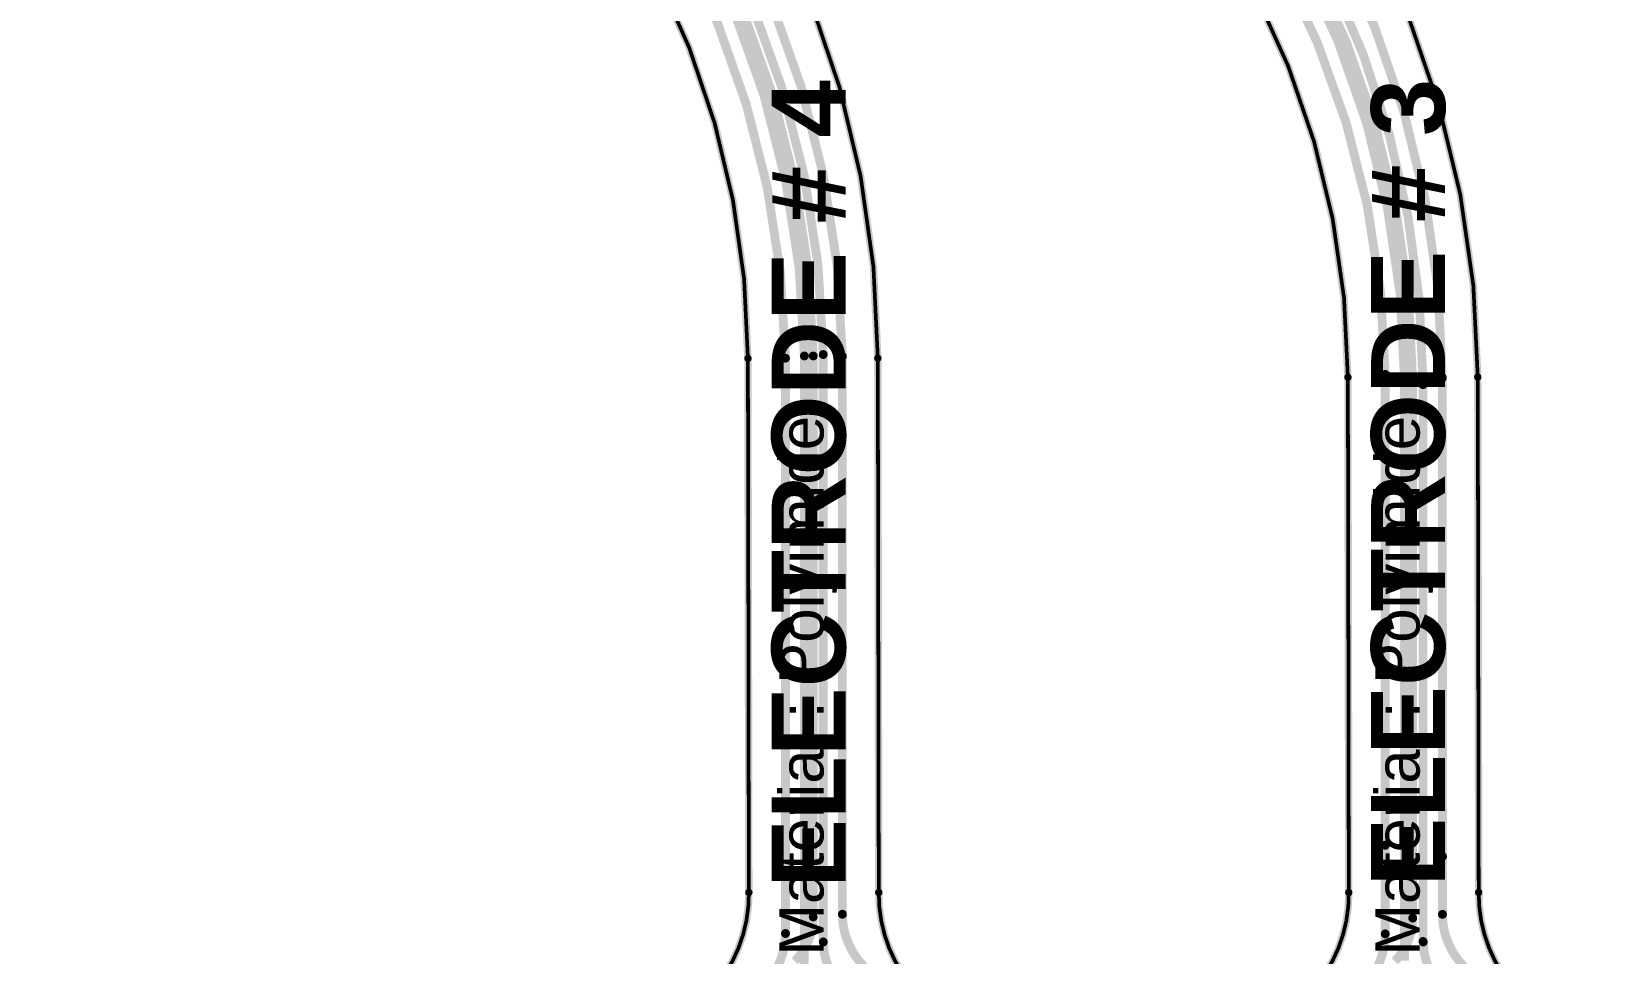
# Model space of a CAD drawing. Header units: inches. Extents: x 3 to 457, y -41 to 239.
# Drawn here: x 133 to 187.5, y 30.4 to 62.1 of the extents above; entities that cross this region are included whole.
import ezdxf

# ---------------------------------------------------------------- set-up
doc = ezdxf.new("R2010")
doc.units = ezdxf.units.IN
for name, color, linetype in [('Board Outline', 216, 'Continuous'), ('Bottom Layer', 5, 'Continuous'), ('Fabrication', 76, 'Continuous'), ('Top Layer', 1, 'Continuous'), ('Top Overlay', 2, 'Continuous')]:
    doc.layers.add(name, color=color, linetype=linetype)
doc.styles.add('Arial', font='', dxfattribs={"height": 0.2})
doc.styles.add('Arial_Bold', font='', dxfattribs={"height": 0.2})
doc.styles.get('Arial').set_extended_font_data('Arial')
doc.styles.get('Arial_Bold').set_extended_font_data('Arial', bold=True)

msp = doc.modelspace()

# ---------------------------------------------------------------- linework, layer by layer
at = {"layer": 'Board Outline'}
for points in [[(136.109, 129.672, 0.127, 0.127, -0.413783), (218.444, 47.504, 0.127, 0.127, 0)], [(136.14, 125.202, 0.127, 0.127, -0.413672), (213.974, 47.496, 0.127, 0.127, 0)], [(133.111, 120.512, 0.127, 0.127, -0.413759), (201.43, 52.328, 0.127, 0.127, 0)], [(133.112, 116.042, 0.127, 0.127, -0.413759), (196.961, 52.32, 0.127, 0.127, 0)], [(154.461, 83.371, 0.127, 0.127, -0.367206), (182.721, 50.198, 0.127, 0.127, 0)], [(140.212, 82.584, 0.127, 0.127, -0.310195), (162.077, 50.847, 0.127, 0.127, 0)], [(153.743, 78.959, 0.127, 0.127, -0.367206), (178.251, 50.19, 0.127, 0.127, 0)], [(138.612, 78.41, 0.127, 0.127, -0.310195), (157.607, 50.839, 0.127, 0.127, 0)], [(157.607, 50.839, 0.127, 0.127, 0), (157.639, 32.461, 0.127, 0.127, 0)], [(162.077, 50.847, 0.127, 0.127, 0), (162.109, 32.461, 0.127, 0.127, 0)], [(178.251, 50.19, 0.127, 0.127, 0), (178.282, 32.461, 0.127, 0.127, 0)], [(182.721, 50.198, 0.127, 0.127, 0), (182.752, 32.461, 0.127, 0.127, 0)], [(157.639, 32.461, 0.127, 0.127, -0.250069), (155.471, 28.284, 0.127, 0.127, 0)], [(164.278, 28.284, 0.127, 0.127, -0.250069), (162.11, 32.461, 0.127, 0.127, 0)], [(178.282, 32.461, 0.127, 0.127, -0.250069), (176.114, 28.284, 0.127, 0.127, 0)], [(184.921, 28.284, 0.127, 0.127, -0.250069), (182.753, 32.461, 0.127, 0.127, 0)]]:
    msp.add_lwpolyline(points, format="xyseb", dxfattribs=at)
for points in [[(157.576, 50.839, 0.0635, 0.0635, 1), (157.639, 50.839, 0.0635, 0.0635, 1)], [(157.576, 50.839, 0.0635, 0.0635, 1), (157.639, 50.839, 0.0635, 0.0635, 1)], [(162.046, 50.847, 0.0635, 0.0635, 1), (162.109, 50.847, 0.0635, 0.0635, 1)], [(162.046, 50.847, 0.0635, 0.0635, 1), (162.109, 50.847, 0.0635, 0.0635, 1)], [(178.219, 50.19, 0.0635, 0.0635, 1), (178.283, 50.19, 0.0635, 0.0635, 1)], [(178.219, 50.19, 0.0635, 0.0635, 1), (178.283, 50.19, 0.0635, 0.0635, 1)], [(182.689, 50.198, 0.0635, 0.0635, 1), (182.753, 50.198, 0.0635, 0.0635, 1)], [(182.689, 50.198, 0.0635, 0.0635, 1), (182.753, 50.198, 0.0635, 0.0635, 1)], [(157.608, 32.461, 0.0635, 0.0635, 1), (157.671, 32.461, 0.0635, 0.0635, 1)], [(157.608, 32.461, 0.0635, 0.0635, 1), (157.671, 32.461, 0.0635, 0.0635, 1)], [(162.078, 32.461, 0.0635, 0.0635, 1), (162.141, 32.461, 0.0635, 0.0635, 1)], [(162.078, 32.461, 0.0635, 0.0635, 1), (162.142, 32.461, 0.0635, 0.0635, 1)], [(178.25, 32.461, 0.0635, 0.0635, 1), (178.314, 32.461, 0.0635, 0.0635, 1)], [(178.25, 32.461, 0.0635, 0.0635, 1), (178.314, 32.461, 0.0635, 0.0635, 1)], [(182.72, 32.461, 0.0635, 0.0635, 1), (182.784, 32.461, 0.0635, 0.0635, 1)], [(182.721, 32.461, 0.0635, 0.0635, 1), (182.785, 32.461, 0.0635, 0.0635, 1)]]:
    msp.add_lwpolyline(points, format="xyseb", close=True, dxfattribs=at)
at = {"layer": 'Bottom Layer'}
for points in [[(136.138, 128.47, 0.305, 0.305, -0.414214), (217.246, 47.461, 0.305, 0.305, 0)], [(136.138, 127.81, 0.305, 0.305, -0.414214), (216.562, 47.495, 0.305, 0.305, 0)], [(136.138, 127.15, 0.305, 0.305, -0.414214), (215.912, 47.495, 0.305, 0.305, 0)], [(136.138, 126.489, 0.305, 0.305, -0.414214), (215.262, 47.495, 0.305, 0.305, 0)], [(133.115, 119.301, 0.305, 0.305, -0.414214), (200.206, 52.321, 0.305, 0.305, 0)], [(133.115, 118.641, 0.305, 0.305, -0.414214), (199.556, 52.321, 0.305, 0.305, 0)], [(133.115, 117.98, 0.305, 0.305, -0.414213), (198.906, 52.321, 0.305, 0.305, 0)], [(133.115, 117.32, 0.305, 0.305, -0.414214), (198.256, 52.321, 0.305, 0.305, 0)], [(153.678, 82.459, 0.305, 0.305, -0.370435), (181.501, 50.172, 0.305, 0.305, 0)], [(138.402, 82.122, 0.305, 0.305, -0.316333), (160.858, 50.911, 0.305, 0.305, 0)], [(137.933, 81.601, 0.305, 0.305, -0.318827), (160.199, 50.974, 0.305, 0.305, 0)], [(153.087, 81.111, 0.305, 0.305, -0.373402), (180.201, 50.075, 0.305, 0.305, 0)], [(137.833, 80.925, 0.305, 0.305, -0.317468), (159.549, 50.924, 0.305, 0.305, 0)], [(137.903, 80.178, 0.305, 0.305, -0.314144), (158.899, 50.848, 0.305, 0.305, 0)], [(152.728, 80.421, 0.305, 0.305, -0.374191), (179.537, 50.288, 0.305, 0.305, 0)], [(172.884, 71.171, 0.305, 0.305, -0.181483), (180.837, 49.94, 0.305, 0.305, 0)], [(158.899, 31.049, 0.305, 0.305, 0), (158.899, 50.848, 0.305, 0.305, 0)], [(159.549, 29.975, 0.305, 0.305, 0), (159.549, 50.924, 0.305, 0.305, 0)], [(160.199, 30.76, 0.305, 0.305, 0), (160.199, 50.974, 0.305, 0.305, 0)], [(160.858, 31.712, 0.305, 0.305, 0), (160.858, 50.911, 0.305, 0.305, 0)], [(179.537, 50.288, 0.305, 0.305, 0), (179.537, 34.087, 0.305, 0.305, 0)], [(180.201, 30.119, 0.305, 0.305, 0), (180.201, 50.075, 0.305, 0.305, 0)], [(181.501, 50.172, 0.305, 0.305, 0), (181.505, 33.697, 0.305, 0.305, 0)], [(180.837, 30.773, 0.305, 0.305, 0), (180.837, 49.94, 0.305, 0.305, 0)], [(179.537, 31.036, 0.305, 0.305, 0), (179.537, 34.087, 0.305, 0.305, 0)], [(181.505, 31.707, 0.305, 0.305, 0), (181.505, 33.697, 0.305, 0.305, 0)], [(161.602, 29.916, 0.305, 0.305, -0.198912), (160.858, 31.712, 0.305, 0.305, 0)], [(182.249, 29.911, 0.305, 0.305, -0.198912), (181.505, 31.707, 0.305, 0.305, 0)], [(158.899, 31.049, 0.305, 0.305, -0.198912), (158.157, 29.257, 0.305, 0.305, 0)], [(179.537, 31.036, 0.305, 0.305, -0.198912), (178.8, 29.256, 0.305, 0.305, 0)], [(160.831, 29.235, 0.305, 0.305, -0.198912), (160.199, 30.76, 0.305, 0.305, 0)], [(160.831, 29.235, 0.305, 0.305, -0.198912), (160.201, 30.756, 0.305, 0.305, 0)], [(181.474, 29.235, 0.305, 0.305, -0.198912), (180.844, 30.756, 0.305, 0.305, 0)]]:
    msp.add_lwpolyline(points, format="xyseb", dxfattribs=at)
for points in [[(158.823, 50.848, 0.152, 0.152, 1), (158.975, 50.848, 0.152, 0.152, 1)], [(158.823, 50.848, 0.152, 0.152, 1), (158.975, 50.848, 0.152, 0.152, 1)], [(159.473, 50.924, 0.152, 0.152, 1), (159.625, 50.924, 0.152, 0.152, 1)], [(159.473, 50.924, 0.152, 0.152, 1), (159.625, 50.924, 0.152, 0.152, 1)], [(160.123, 50.974, 0.152, 0.152, 1), (160.275, 50.974, 0.152, 0.152, 1)], [(160.123, 50.974, 0.152, 0.152, 1), (160.275, 50.974, 0.152, 0.152, 1)], [(160.782, 50.911, 0.152, 0.152, 1), (160.934, 50.911, 0.152, 0.152, 1)], [(160.782, 50.911, 0.152, 0.152, 1), (160.934, 50.911, 0.152, 0.152, 1)], [(179.46, 50.288, 0.152, 0.152, 1), (179.613, 50.288, 0.152, 0.152, 1)], [(179.46, 50.288, 0.152, 0.152, 1), (179.613, 50.288, 0.152, 0.152, 1)], [(180.125, 50.075, 0.152, 0.152, 1), (180.277, 50.075, 0.152, 0.152, 1)], [(180.125, 50.075, 0.152, 0.152, 1), (180.277, 50.075, 0.152, 0.152, 1)], [(181.425, 50.172, 0.152, 0.152, 1), (181.577, 50.172, 0.152, 0.152, 1)], [(181.425, 50.172, 0.152, 0.152, 1), (181.577, 50.172, 0.152, 0.152, 1)], [(180.76, 49.94, 0.152, 0.152, 1), (180.913, 49.94, 0.152, 0.152, 1)], [(180.76, 49.94, 0.152, 0.152, 1), (180.913, 49.94, 0.152, 0.152, 1)], [(179.46, 34.087, 0.152, 0.152, 1), (179.613, 34.087, 0.152, 0.152, 1)], [(179.46, 34.087, 0.152, 0.152, 1), (179.613, 34.087, 0.152, 0.152, 1)], [(181.429, 33.697, 0.152, 0.152, 1), (181.582, 33.697, 0.152, 0.152, 1)], [(181.429, 33.697, 0.152, 0.152, 1), (181.582, 33.697, 0.152, 0.152, 1)], [(160.782, 31.712, 0.152, 0.152, 1), (160.934, 31.712, 0.152, 0.152, 1)], [(160.782, 31.712, 0.152, 0.152, 1), (160.934, 31.712, 0.152, 0.152, 1)], [(181.429, 31.707, 0.152, 0.152, 1), (181.582, 31.707, 0.152, 0.152, 1)], [(181.429, 31.707, 0.152, 0.152, 1), (181.582, 31.707, 0.152, 0.152, 1)], [(158.823, 31.049, 0.152, 0.152, 1), (158.975, 31.049, 0.152, 0.152, 1)], [(158.823, 31.049, 0.152, 0.152, 1), (158.975, 31.049, 0.152, 0.152, 1)], [(179.46, 31.036, 0.152, 0.152, 1), (179.613, 31.036, 0.152, 0.152, 1)], [(179.46, 31.036, 0.152, 0.152, 1), (179.613, 31.036, 0.152, 0.152, 1)], [(160.123, 30.76, 0.152, 0.152, 1), (160.275, 30.76, 0.152, 0.152, 1)], [(160.123, 30.76, 0.152, 0.152, 1), (160.275, 30.76, 0.152, 0.152, 1)], [(160.124, 30.756, 0.152, 0.152, 1), (160.277, 30.756, 0.152, 0.152, 1)], [(180.76, 30.773, 0.152, 0.152, 1), (180.913, 30.773, 0.152, 0.152, 1)], [(180.767, 30.756, 0.152, 0.152, 1), (180.92, 30.756, 0.152, 0.152, 1)]]:
    msp.add_lwpolyline(points, format="xyseb", close=True, dxfattribs=at)
at = {"layer": 'Fabrication'}
for points in [[(136.109, 129.672, 0.254, 0.254, -0.413783), (218.444, 47.504, 0.254, 0.254, 0)], [(136.14, 125.202, 0.254, 0.254, -0.413672), (213.974, 47.496, 0.254, 0.254, 0)], [(133.111, 120.512, 0.254, 0.254, -0.413759), (201.43, 52.328, 0.254, 0.254, 0)], [(133.112, 116.042, 0.254, 0.254, -0.413759), (196.961, 52.32, 0.254, 0.254, 0)], [(154.461, 83.371, 0.254, 0.254, -0.367206), (182.721, 50.198, 0.254, 0.254, 0)], [(140.212, 82.584, 0.254, 0.254, -0.310195), (162.077, 50.847, 0.254, 0.254, 0)], [(153.743, 78.959, 0.254, 0.254, -0.367206), (178.251, 50.19, 0.254, 0.254, 0)], [(138.612, 78.41, 0.254, 0.254, -0.310195), (157.607, 50.839, 0.254, 0.254, 0)], [(157.607, 50.839, 0.254, 0.254, 0), (157.639, 32.461, 0.254, 0.254, 0)], [(162.077, 50.847, 0.254, 0.254, 0), (162.109, 32.461, 0.254, 0.254, 0)], [(178.251, 50.19, 0.254, 0.254, 0), (178.282, 32.461, 0.254, 0.254, 0)], [(182.721, 50.198, 0.254, 0.254, 0), (182.752, 32.461, 0.254, 0.254, 0)], [(157.639, 32.461, 0.254, 0.254, -0.250069), (155.471, 28.284, 0.254, 0.254, 0)], [(164.278, 28.284, 0.254, 0.254, -0.250069), (162.11, 32.461, 0.254, 0.254, 0)], [(178.282, 32.461, 0.254, 0.254, -0.250069), (176.114, 28.284, 0.254, 0.254, 0)], [(184.921, 28.284, 0.254, 0.254, -0.250069), (182.753, 32.461, 0.254, 0.254, 0)]]:
    msp.add_lwpolyline(points, format="xyseb", dxfattribs=at)
for points in [[(157.544, 50.839, 0.127, 0.127, 1), (157.671, 50.839, 0.127, 0.127, 1)], [(157.544, 50.839, 0.127, 0.127, 1), (157.671, 50.839, 0.127, 0.127, 1)], [(162.014, 50.847, 0.127, 0.127, 1), (162.141, 50.847, 0.127, 0.127, 1)], [(162.014, 50.847, 0.127, 0.127, 1), (162.141, 50.847, 0.127, 0.127, 1)], [(178.188, 50.19, 0.127, 0.127, 1), (178.315, 50.19, 0.127, 0.127, 1)], [(178.188, 50.19, 0.127, 0.127, 1), (178.315, 50.19, 0.127, 0.127, 1)], [(182.658, 50.198, 0.127, 0.127, 1), (182.785, 50.198, 0.127, 0.127, 1)], [(182.658, 50.198, 0.127, 0.127, 1), (182.785, 50.198, 0.127, 0.127, 1)], [(157.576, 32.461, 0.127, 0.127, 1), (157.703, 32.461, 0.127, 0.127, 1)], [(157.576, 32.461, 0.127, 0.127, 1), (157.703, 32.461, 0.127, 0.127, 1)], [(162.046, 32.461, 0.127, 0.127, 1), (162.173, 32.461, 0.127, 0.127, 1)], [(162.046, 32.461, 0.127, 0.127, 1), (162.173, 32.461, 0.127, 0.127, 1)], [(178.219, 32.461, 0.127, 0.127, 1), (178.346, 32.461, 0.127, 0.127, 1)], [(178.219, 32.461, 0.127, 0.127, 1), (178.346, 32.461, 0.127, 0.127, 1)], [(182.689, 32.461, 0.127, 0.127, 1), (182.816, 32.461, 0.127, 0.127, 1)], [(182.689, 32.461, 0.127, 0.127, 1), (182.816, 32.461, 0.127, 0.127, 1)]]:
    msp.add_lwpolyline(points, format="xyseb", close=True, dxfattribs=at)
at = {"layer": 'Top Layer'}
for points in [[(136.443, 127.15, 0.305, 0.305, -0.414214), (216.216, 47.495, 0.305, 0.305, 0)], [(133.42, 117.98, 0.305, 0.305, -0.414213), (199.211, 52.321, 0.305, 0.305, 0)], [(153.366, 81.111, 0.305, 0.305, -0.373402), (180.48, 50.075, 0.305, 0.305, 0)], [(138.138, 80.925, 0.305, 0.305, -0.317468), (159.854, 50.924, 0.305, 0.305, 0)], [(159.854, 31.619, 0.305, 0.305, 0), (159.854, 50.924, 0.305, 0.305, 0)], [(180.48, 31.579, 0.305, 0.305, 0), (180.48, 50.075, 0.305, 0.305, 0)], [(159.854, 31.619, 0.305, 0.305, -0.198908), (159.222, 30.095, 0.305, 0.305, 0)], [(180.48, 31.579, 0.305, 0.305, -0.198907), (179.865, 30.094, 0.305, 0.305, 0)]]:
    msp.add_lwpolyline(points, format="xyseb", dxfattribs=at)
for points in [[(159.778, 50.924, 0.152, 0.152, 1), (159.93, 50.924, 0.152, 0.152, 1)], [(159.778, 50.924, 0.152, 0.152, 1), (159.93, 50.924, 0.152, 0.152, 1)], [(180.404, 50.075, 0.152, 0.152, 1), (180.557, 50.075, 0.152, 0.152, 1)], [(180.404, 50.075, 0.152, 0.152, 1), (180.557, 50.075, 0.152, 0.152, 1)], [(159.778, 31.619, 0.152, 0.152, 1), (159.93, 31.619, 0.152, 0.152, 1)], [(159.778, 31.619, 0.152, 0.152, 1), (159.93, 31.619, 0.152, 0.152, 1)], [(180.404, 31.579, 0.152, 0.152, 1), (180.557, 31.579, 0.152, 0.152, 1)], [(180.404, 31.579, 0.152, 0.152, 1), (180.557, 31.579, 0.152, 0.152, 1)]]:
    msp.add_lwpolyline(points, format="xyseb", close=True, dxfattribs=at)

# ---------------------------------------------------------------- texts
at = {"layer": 'Fabrication', "style": 'Arial'}
for p in [(160.209, 30.288), (180.719, 30.288)]:
    msp.add_text('Material : Polyimide', height=1.524, rotation=90, dxfattribs=at).set_placement(p)
at = {"layer": 'Top Overlay', "style": 'Arial_Bold'}
for s, p in [('ELECTRODE # 4', (160.965, 32.619)), ('ELECTRODE # 3', (181.59, 32.665))]:
    msp.add_text(s, height=2.54, rotation=90, dxfattribs=at).set_placement(p)

doc.saveas('drawing.dxf')
